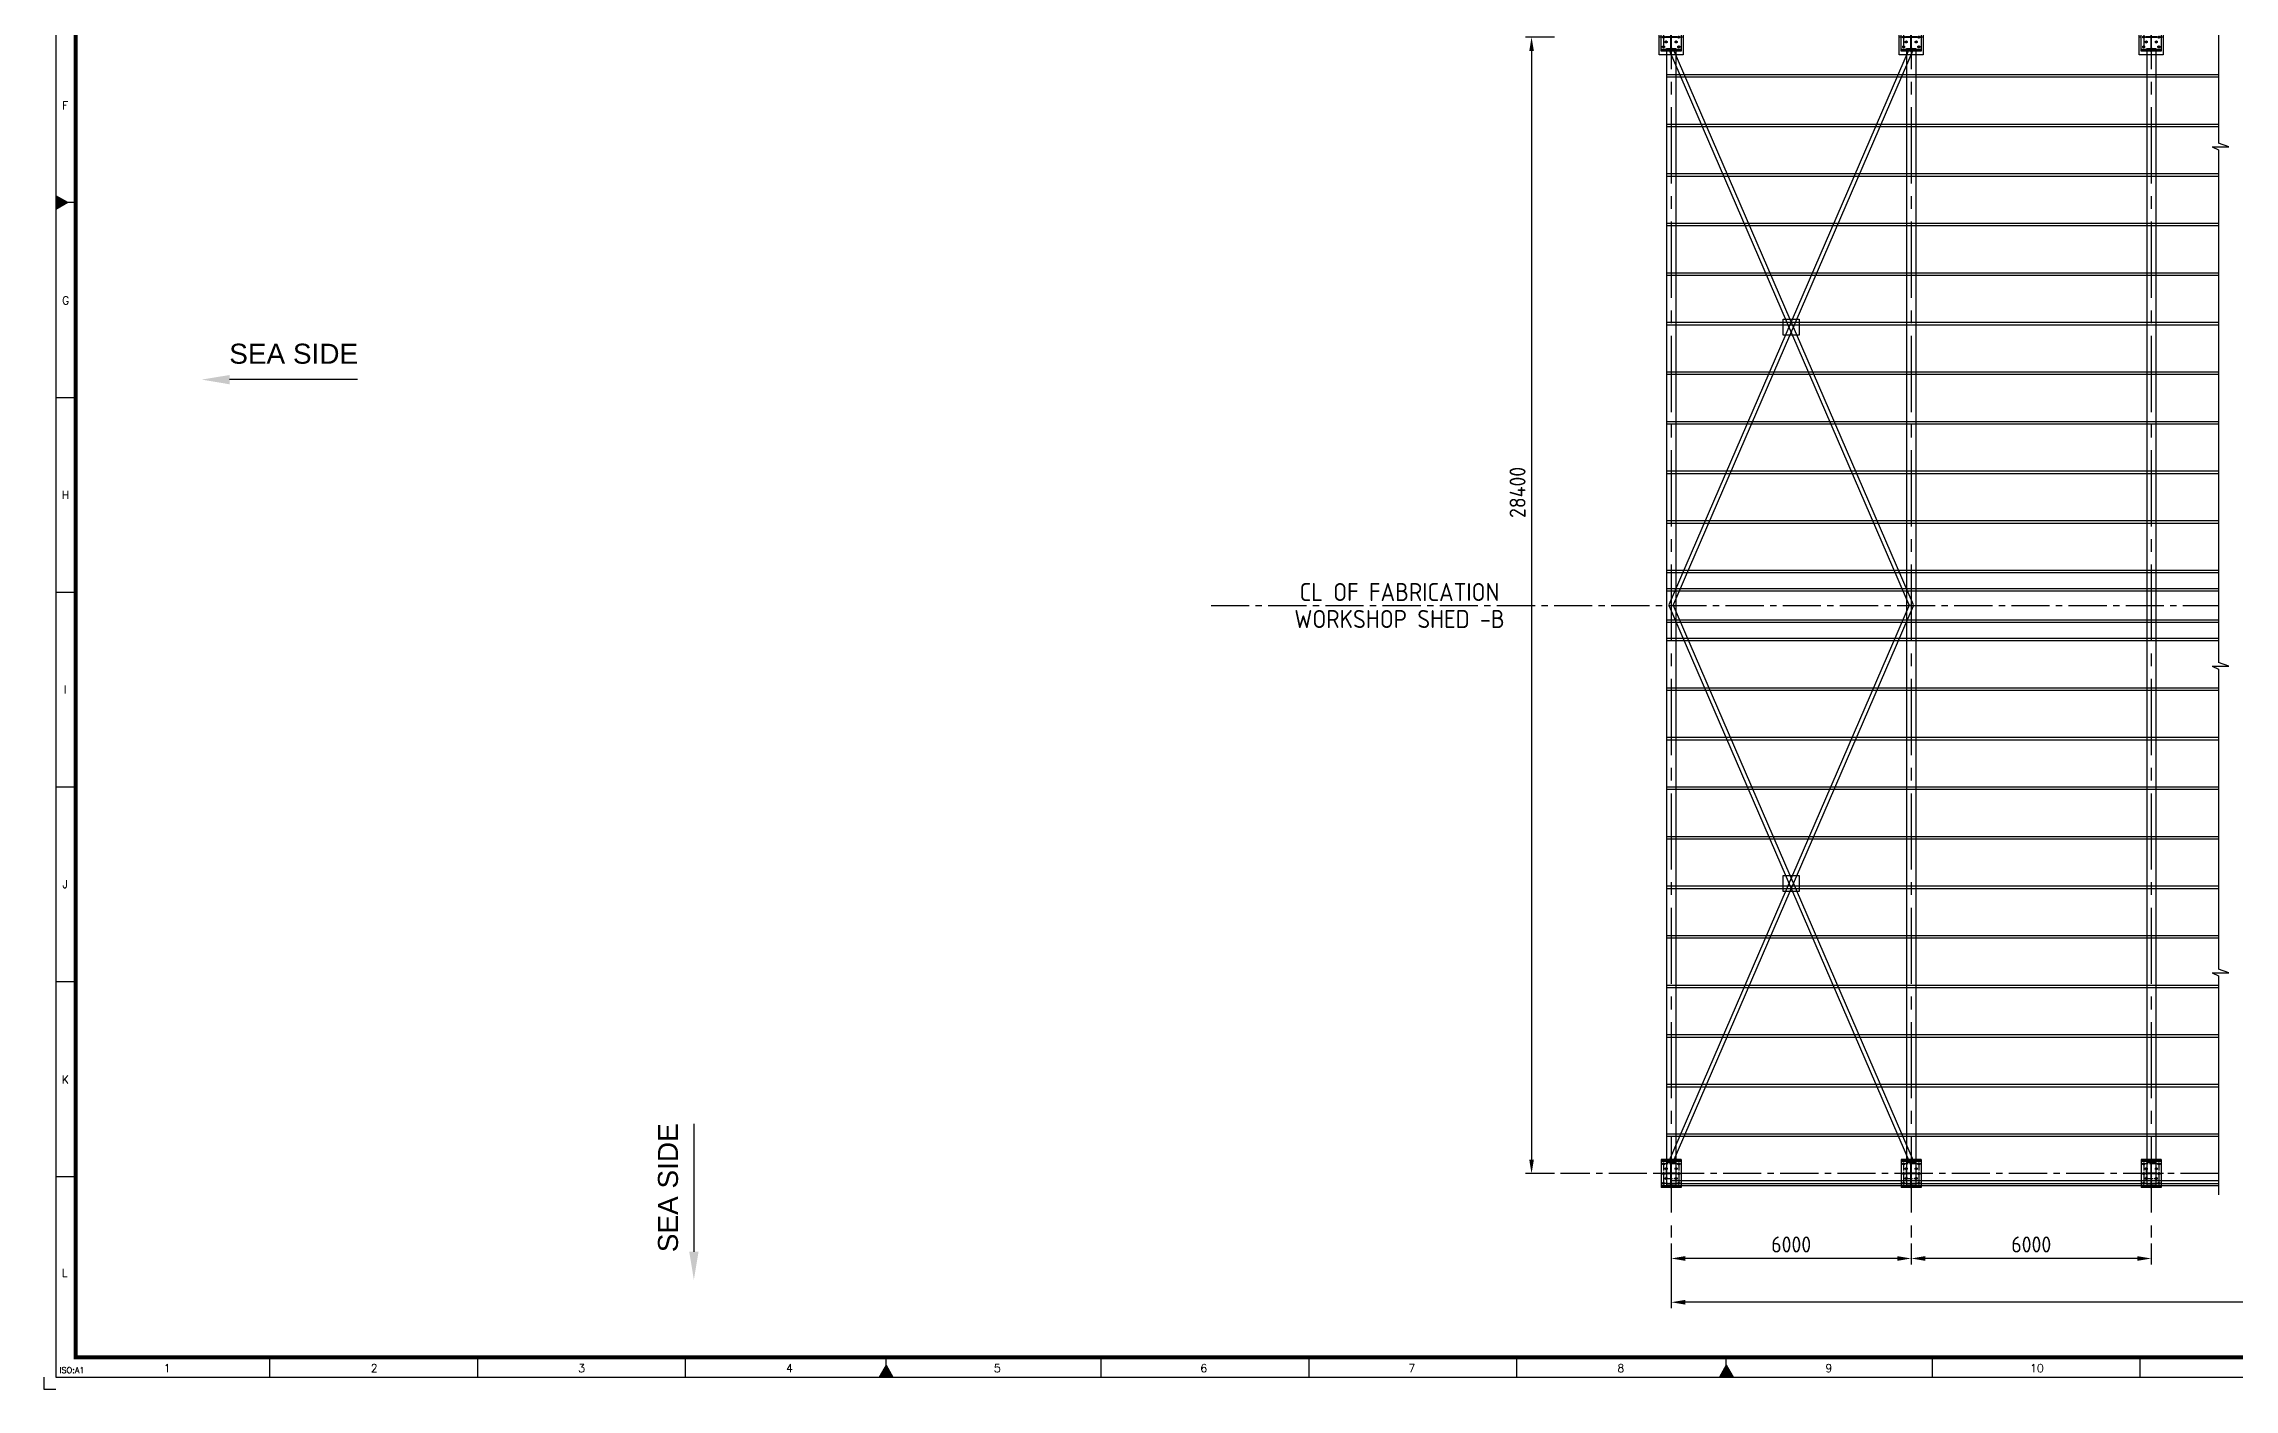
# Model space of a CAD drawing. Header units: millimetres. Extents: x -1055 to 11244, y -20673 to 2560.
# Drawn here: x 3060 to 3607, y 1967 to 2303 of the extents above; entities that cross this region are included whole.
import ezdxf
from ezdxf.enums import TextEntityAlignment as Align

# ---------------------------------------------------------------- set-up
doc = ezdxf.new("R2010")
doc.units = ezdxf.units.MM
doc.linetypes.add('CENTER2', pattern=[28.575, 19.05, -3.175, 3.175, -3.175])
for name, color, linetype in [('BORDER', 6, 'Continuous'), ('MAIN-1', 7, 'Continuous'), ('MAIN-2', 7, 'Continuous')]:
    doc.layers.add(name, color=color, linetype=linetype)
doc.styles.add('ACISOTS', font='isocp.shx')
doc.styles.add('ROMANS', font='romans.shx', dxfattribs={"width": 0.8})
doc.styles.get("Standard").update_dxf_attribs({"font": 'arial.ttf'})
doc.dimstyles.new('ISO-25', dxfattribs={"dimtxt": 4, "dimasz": 3.5, "dimexe": 1.5, "dimexo": 1.5, "dimgap": 1.5, "dimtad": 1, "dimtxsty": 'Standard', "dimcen": 0, "dimadec": 0, "dimazin": 0, "dimtfac": 1, "dimtmove": 0, "dimatfit": 3, "dimfxl": 1, "dimarcsym": 0})

# ---------------------------------------------------------------- blocks, each defined once
blk = doc.blocks.new('A$7E9513BA22FF')
at = {"color": 4}
for p, q in [((0, 670), (0, 653)), ((0, 670), (228, 670)), ((0, 653), (94, 653)), ((108, 639), (108, 94)), ((120, 639), (120, 94)), ((134, 653), (228, 653)), ((228, 653), (228, 670)), ((0, 80), (94, 80)), ((0, 80), (0, 63)), ((0, 63), (228, 63)), ((134, 80), (228, 80)), ((228, 63), (228, 80))]:
    blk.add_line(p, q, dxfattribs=at)
at = {"color": 3, "linetype": 'CENTER2'}
blk.add_line((114, 733), (114, 0), dxfattribs=at)
at = {"color": 4, "extrusion": (0, 0, -1)}
for centre, start, end in [((-94, 639), 90, 180), ((-134, 639), 0, 90), ((-134, 94), 270, 0)]:
    blk.add_arc(centre, 14, start, end, dxfattribs=at)
at = {"color": 4}
blk.add_arc((94, 94), 14, 270, 0, dxfattribs=at)
blk = doc.blocks.new('*D28725')
at = {"color": 0, "lineweight": -2}
for p, q in [((3526.26, 2003.43), (3526.26, 1998.22)), ((3582.76, 1999.72), (3529.76, 1999.72)), ((3586.26, 2003.43), (3586.26, 1998.22))]:
    blk.add_line(p, q, dxfattribs=at)
at = {"color": 0}
for points in [[(3529.76, 2000.3), (3529.76, 1999.13), (3526.26, 1999.72)], [(3582.76, 1999.13), (3582.76, 2000.3), (3586.26, 1999.72)]]:
    blk.add_solid(points, dxfattribs=at)
at = {"layer": 'Defpoints', "color": 0}
for p in [(3526.26, 2004.93), (3586.26, 2004.93), (3526.26, 1999.72)]:
    blk.add_point(p, dxfattribs=at)
at = {"color": 0, "insert": (3556.26, 2003.22), "char_height": 4, "attachment_point": 5, "style": 'ACISOTS'}
blk.add_mtext('6000', dxfattribs=at)
blk = doc.blocks.new('*D28726')
at = {"color": 0, "lineweight": -2}
for p, q in [((3466.26, 1999.76), (3466.26, 1998.22)), ((3522.76, 1999.72), (3469.76, 1999.72)), ((3526.26, 1999.76), (3526.26, 1998.22))]:
    blk.add_line(p, q, dxfattribs=at)
at = {"color": 0}
for points in [[(3469.76, 2000.3), (3469.76, 1999.13), (3466.26, 1999.72)], [(3522.76, 1999.13), (3522.76, 2000.3), (3526.26, 1999.72)]]:
    blk.add_solid(points, dxfattribs=at)
at = {"layer": 'Defpoints', "color": 0}
for p in [(3466.26, 2001.26), (3466.26, 1999.72), (3526.26, 2001.26)]:
    blk.add_point(p, dxfattribs=at)
at = {"color": 0, "insert": (3496.26, 2003.22), "char_height": 4, "attachment_point": 5, "style": 'ACISOTS'}
blk.add_mtext('6000', dxfattribs=at)
blk = doc.blocks.new('*D28728')
at = {"color": 0, "lineweight": -2}
for p, q in [((3437.08, 2304.93), (3429.87, 2304.93)), ((3431.37, 2301.43), (3431.37, 2024.43)), ((3437.08, 2020.93), (3429.87, 2020.93))]:
    blk.add_line(p, q, dxfattribs=at)
at = {"color": 0}
for points in [[(3431.96, 2301.43), (3430.79, 2301.43), (3431.37, 2304.93)], [(3430.79, 2024.43), (3431.96, 2024.43), (3431.37, 2020.93)]]:
    blk.add_solid(points, dxfattribs=at)
at = {"layer": 'Defpoints', "color": 0}
for p in [(3438.58, 2304.93), (3431.37, 2020.93), (3438.58, 2020.93)]:
    blk.add_point(p, dxfattribs=at)
at = {"color": 0, "insert": (3427.87, 2191.15), "char_height": 4, "attachment_point": 5, "rotation": 90, "style": 'ACISOTS'}
blk.add_mtext('28400', dxfattribs=at)
blk = doc.blocks.new('A$7E951EA3323288')
at = {"layer": 'MAIN-1'}
for p, q in [((1, 24), (0, 23)), ((0, 23), (1, 22)), ((2, 26), (1, 24)), ((1, 22), (2, 20)), ((3, 28), (2, 27)), ((2, 27), (2, 26)), ((2, 20), (2, 19)), ((2, 19), (3, 18)), ((4, 29), (3, 28)), ((3, 18), (4, 17)), ((5, 32), (4, 31)), ((4, 31), (4, 29)), ((4, 17), (4, 15)), ((4, 15), (5, 14)), ((6, 33), (5, 32)), ((5, 14), (6, 13)), ((7, 35), (6, 34)), ((6, 34), (6, 33)), ((6, 13), (6, 12)), ((6, 12), (7, 11)), ((8, 36), (7, 35)), ((7, 11), (8, 10)), ((9, 38), (8, 37)), ((8, 37), (8, 36)), ((8, 10), (8, 9)), ((8, 9), (9, 8)), ((10, 40), (9, 38)), ((9, 8), (10, 6)), ((11, 42), (10, 41)), ((10, 41), (10, 40)), ((10, 6), (10, 5)), ((10, 5), (11, 4)), ((12, 43), (11, 42)), ((11, 4), (12, 3)), ((13, 46), (12, 45)), ((12, 45), (12, 43)), ((12, 3), (12, 1)), ((12, 1), (13, 0)), ((15, 46), (13, 46)), ((13, 0), (15, 0)), ((16, 46), (15, 46)), ((15, 0), (16, 0)), ((18, 46), (16, 46)), ((16, 0), (18, 0)), ((19, 46), (18, 46)), ((18, 0), (19, 0)), ((21, 46), (19, 46)), ((19, 0), (21, 0)), ((22, 46), (21, 46)), ((21, 0), (22, 0)), ((23, 46), (22, 46)), ((22, 0), (23, 0)), ((25, 46), (23, 46)), ((23, 0), (25, 0)), ((26, 46), (25, 46)), ((25, 0), (26, 0)), ((27, 46), (26, 46)), ((26, 0), (27, 0)), ((29, 46), (27, 46)), ((27, 0), (29, 0)), ((30, 46), (29, 46)), ((29, 0), (30, 0)), ((31, 46), (30, 46)), ((30, 0), (31, 0)), ((32, 46), (31, 46)), ((31, 0), (32, 0)), ((34, 46), (32, 46)), ((32, 0), (34, 0)), ((35, 46), (34, 46)), ((34, 0), (35, 0)), ((37, 46), (35, 46)), ((35, 0), (37, 0)), ((38, 46), (37, 46)), ((37, 0), (38, 0)), ((40, 46), (38, 46)), ((38, 0), (40, 0)), ((41, 45), (40, 46)), ((40, 0), (41, 1)), ((41, 43), (41, 45)), ((42, 42), (41, 43)), ((41, 3), (42, 4)), ((41, 1), (41, 3)), ((43, 41), (42, 42)), ((42, 4), (43, 5)), ((44, 40), (43, 41)), ((43, 5), (44, 6)), ((44, 38), (44, 40)), ((45, 37), (44, 38)), ((44, 8), (45, 9)), ((44, 6), (44, 8)), ((46, 36), (45, 37)), ((45, 9), (46, 10)), ((46, 35), (46, 36)), ((47, 34), (46, 35)), ((46, 11), (47, 12)), ((46, 10), (46, 11)), ((47, 33), (47, 34)), ((48, 32), (47, 33)), ((47, 13), (48, 14)), ((47, 12), (47, 13)), ((49, 31), (48, 32)), ((48, 14), (49, 15)), ((49, 29), (49, 31)), ((50, 28), (49, 29)), ((49, 17), (50, 18)), ((49, 15), (49, 17)), ((51, 27), (50, 28)), ((50, 18), (51, 19)), ((52, 26), (51, 27)), ((51, 19), (52, 20)), ((52, 24), (52, 26)), ((53, 23), (52, 24)), ((52, 22), (53, 23)), ((52, 20), (52, 22))]:
    blk.add_line(p, q, dxfattribs=at)
for radius, start, end in [(21.2, 0, 180), (21.2, 180, 0), (15, 0, 180), (15, 180, 0), (13.1, 0, 180), (13.1, 180, 0)]:
    blk.add_arc((27, 23), radius, start, end, dxfattribs=at)
at = {"layer": 'MAIN-2'}
for p, q in [((0, 23), (0, 23)), ((13, 46), (13, 46)), ((13, 0), (13, 0)), ((40, 46), (40, 46)), ((40, 0), (40, 0)), ((53, 23), (53, 23))]:
    blk.add_line(p, q, dxfattribs=at)
for radius, start, end in [(21.2, 0, 180), (21.2, 180, 0), (15, 0, 180), (15, 180, 0)]:
    blk.add_arc((27, 23), radius, start, end, dxfattribs=at)
blk = doc.blocks.new('A$7E951EC212A2CA')
blk.add_line((5.8, 65.8), (205.8, 65.8))
at = {"color": 3, "linetype": 'CENTER2'}
for p, q in [((105.8, 0), (105.8, 71.6)), ((0, 35.8), (211.6, 35.8))]:
    blk.add_line(p, q, dxfattribs=at)
at = {"color": 6}
blk.add_line((205.8, 65.8), (205.8, 5.8), dxfattribs=at)
blk.add_lwpolyline([(205.8, 5.8), (5.8, 5.8), (5.8, 65.8), (205.8, 65.8)], close=True, dxfattribs=at)
blk = doc.blocks.new('A$7E951EC24B142')
for p, q in [((15.5, 60.8), (85.5, 60.8)), ((15.5, 60.8), (15.5, 10.8)), ((18.5, 10.8), (18.5, 60.8)), ((20.1, 10.8), (20.1, 60.8)), ((80.8, 10.8), (80.8, 60.8)), ((82.4, 10.8), (82.4, 60.8)), ((85.5, 60.8), (85.5, 10.8)), ((126.2, 60.8), (126.2, 10.8)), ((126.2, 60.8), (196.2, 60.8)), ((129.2, 10.8), (129.2, 60.8)), ((130.8, 10.8), (130.8, 60.8)), ((191.5, 10.8), (191.5, 60.8)), ((193.1, 10.8), (193.1, 60.8)), ((196.2, 60.8), (196.2, 10.8)), ((85.5, 10.8), (15.5, 10.8)), ((49.7, 49.8), (49.7, 36.4)), ((51.3, 49.8), (49.7, 49.8)), ((49.7, 35.2), (49.7, 21.8)), ((51.3, 21.8), (49.7, 21.8)), ((51.3, 49.8), (51.3, 36.4)), ((51.3, 35.2), (51.3, 21.8)), ((196.2, 10.8), (126.2, 10.8)), ((160.4, 49.8), (160.4, 36.4)), ((162, 49.8), (160.4, 49.8)), ((160.4, 35.2), (160.4, 21.8)), ((162, 21.8), (160.4, 21.8)), ((162, 49.8), (162, 36.4)), ((162, 35.2), (162, 21.8))]:
    blk.add_line(p, q)
at = {"color": 3, "linetype": 'CENTER2'}
for p, q in [((53.1, 54.8), (47.9, 54.8)), ((50.5, 66.6), (50.5, 5)), ((72.2, 54.8), (77.4, 54.8)), ((139.4, 54.8), (134.2, 54.8)), ((158.6, 54.8), (163.8, 54.8)), ((161.2, 66.6), (161.2, 5)), ((77.4, 16.8), (23.5, 16.8)), ((40.9, 48.3), (35.7, 48.3)), ((53.1, 16.8), (47.9, 16.8)), ((60, 48.3), (65.2, 48.3)), ((60, 23.3), (65.2, 23.3)), ((62.6, 45.7), (62.6, 50.9)), ((62.6, 20.7), (62.6, 25.9)), ((72.2, 16.8), (77.4, 16.8)), ((139.4, 16.8), (134.2, 16.8)), ((134.2, 16.8), (188.1, 16.8)), ((151.6, 48.3), (146.4, 48.3)), ((151.6, 23.3), (146.4, 23.3)), ((149, 45.7), (149, 50.9)), ((149, 20.7), (149, 25.9)), ((158.6, 16.8), (163.8, 16.8)), ((170.7, 48.3), (175.9, 48.3))]:
    blk.add_line(p, q, dxfattribs=at)
for centre in [(26.1, 54.8), (50.5, 54.8), (74.8, 54.8), (136.8, 54.8), (161.2, 54.8), (185.5, 54.8), (26.1, 16.8), (38.3, 48.3), (38.3, 23.3), (50.5, 16.8), (62.6, 48.3), (62.6, 23.3), (74.8, 16.8), (136.8, 16.8), (149, 48.3), (149, 23.3), (161.2, 16.8), (173.3, 48.3), (173.3, 23.3), (185.5, 16.8)]:
    blk.add_circle(centre, 1.65)
blk.add_blockref('A$7E951EC212A2CA', (0, 0))
at = {"yscale": 0.1, "zscale": 0.1}
for p, xscale in [((23.5, 52.5), 0.1), ((47.8, 52.5), 0.1), ((72.2, 52.5), 0.1), ((139.5, 52.5), -0.1), ((163.8, 52.5), -0.1), ((188.2, 52.5), -0.1), ((23.5, 14.5), 0.1), ((35.6, 46), 0.1), ((35.6, 21), 0.1), ((47.8, 14.5), 0.1), ((60, 46), 0.1), ((60, 21), 0.1), ((72.2, 14.5), 0.1), ((139.5, 14.5), -0.1), ((151.6, 46), -0.1), ((151.6, 21), -0.1), ((163.8, 14.5), -0.1), ((176, 46), -0.1), ((176, 21), -0.1), ((188.2, 14.5), -0.1)]:
    blk.add_blockref('A$7E951EA3323288', p, dxfattribs=dict(at, xscale=xscale))
for p, xscale, rotation in [((87.1, 24.4), 0.1, 90), ((124.5, 24.4), -0.1, 270)]:
    blk.add_blockref('A$7E9513BA22FF', p, dxfattribs=dict(at, xscale=xscale, rotation=rotation))
blk = doc.blocks.new('A$7E951EB4E342')
at = {"transparency": 33554687}
h = blk.add_hatch(dxfattribs=at)
h.set_pattern_fill('ANSI31', color=256)
h.set_pattern_definition([(45, (5043.9417, 781.7102), (-2.245064, 2.245064), [])])
h.paths.add_polyline_path([(8, 49.4), (6.3, 49.4), (6.3, 38), (16.7, 38), (16.7, 38.5), (9.4, 38.5, -0.414214), (8, 39.9)])
h.paths.add_polyline_path([(6.3, 26.6), (8, 26.6), (8, 36, -0.414214), (9.4, 37.4), (16.7, 37.4), (16.7, 38), (6.3, 38)])
h.paths.add_polyline_path([(26.7, 38.5), (16.7, 38.5), (16.7, 38), (26.7, 38)])
h.paths.add_polyline_path([(16.7, 37.4), (26.7, 37.4), (26.7, 38), (16.7, 38)])
h.paths.add_polyline_path([(35.9, 38.5), (26.7, 38.5), (26.7, 38), (36.7, 38), (36.7, 38.5)])
h.paths.add_polyline_path([(26.7, 37.4), (35.9, 37.4), (36.7, 37.4), (36.7, 38), (26.7, 38)])
h.paths.add_polyline_path([(37.5, 38.5), (36.7, 38.5), (36.7, 38), (46.7, 38), (46.7, 38.5)])
h.paths.add_polyline_path([(36.7, 37.4), (37.5, 37.4), (46.7, 37.4), (46.7, 38), (36.7, 38)])
h.paths.add_polyline_path([(56.7, 38.5), (46.7, 38.5), (46.7, 38), (56.7, 38)])
h.paths.add_polyline_path([(46.7, 37.4), (56.7, 37.4), (56.7, 38), (46.7, 38)])
h.paths.add_polyline_path([(63.9, 38.5), (56.7, 38.5), (56.7, 38), (67, 38), (67, 49.4), (65.3, 49.4), (65.3, 39.9, -0.414214)])
h.paths.add_polyline_path([(65.3, 26.6), (67, 26.6), (67, 38), (56.7, 38), (56.7, 37.4), (63.9, 37.4, -0.414214), (65.3, 36)])
h.paths.add_polyline_path([(2.9, 7.8), (11.4, 7.8), (11.4, 0), (2.9, 0)], flags=9)
h.paths.add_polyline_path([(17.4, 7.8), (25.9, 7.8), (25.9, 0.2), (17.4, 0.2)], flags=9)
for p, q in [((1.7, 63), (1.7, 13)), ((71.7, 63), (1.7, 63)), ((4.7, 63), (4.7, 13)), ((6.3, 63), (6.3, 13)), ((67, 63), (67, 13)), ((68.6, 63), (68.6, 13)), ((71.7, 63), (71.7, 13)), ((71.7, 13), (1.7, 13)), ((35.9, 52), (35.9, 38.5)), ((37.5, 52), (35.9, 52)), ((35.9, 37.4), (35.9, 24)), ((37.5, 24), (35.9, 24)), ((37.5, 52), (37.5, 38.5)), ((37.5, 37.4), (37.5, 24))]:
    blk.add_line(p, q)
at = {"color": 3, "linetype": 'CENTER2'}
for p, q in [((63.6, 57), (9.7, 57)), ((12.3, 59), (12.3, 17)), ((39.3, 57), (34.1, 57)), ((36.7, 68.8), (36.7, 7.2)), ((58.4, 57), (63.6, 57)), ((61, 59), (61, 17)), ((63.6, 19), (9.7, 19)), ((27.1, 50.5), (21.9, 50.5)), ((51.4, 25.5), (21.9, 25.5)), ((24.5, 22.4), (24.5, 53.6)), ((39.3, 19), (34.1, 19)), ((46.2, 50.5), (51.4, 50.5)), ((46.2, 25.5), (51.4, 25.5)), ((48.8, 47.9), (48.8, 53.1)), ((48.8, 22.9), (48.8, 28.1)), ((58.4, 19), (63.6, 19))]:
    blk.add_line(p, q, dxfattribs=at)
for centre in [(12.3, 57), (36.7, 57), (61, 57), (12.3, 19), (24.5, 50.5), (24.5, 25.5), (36.7, 19), (48.8, 50.5), (48.8, 25.5), (61, 19)]:
    blk.add_circle(centre, 1.65)
at = {"xscale": 0.1, "yscale": 0.1, "zscale": 0.1}
for p in [(9.6, 54.7), (34, 54.7), (58.3, 54.7), (9.6, 16.7), (21.8, 48.2), (21.8, 23.2), (34, 16.7), (46.2, 48.2), (46.2, 23.2), (58.3, 16.7)]:
    blk.add_blockref('A$7E951EA3323288', p, dxfattribs=at)
at = {"xscale": 0.1, "yscale": 0.1, "zscale": 0.1, "rotation": 90}
blk.add_blockref('A$7E9513BA22FF', (73.3, 26.6), dxfattribs=at)
blk = doc.blocks.new('*D28758')
at = {"color": 0, "lineweight": -2}
for p, q in [((3466.26, 2003.43), (3466.26, 1987.28)), ((3637.39, 1988.78), (3469.76, 1988.78))]:
    blk.add_line(p, q, dxfattribs=at)
at = {"color": 0}
for points in [[(3469.76, 1989.37), (3469.76, 1988.2), (3466.26, 1988.78)], [(3637.39, 1988.2), (3637.39, 1989.37), (3640.89, 1988.78)]]:
    blk.add_solid(points, dxfattribs=at)
at = {"layer": 'Defpoints', "color": 0}
for p in [(3466.26, 2004.93), (3640.89, 2001.26), (3466.26, 1988.78)]:
    blk.add_point(p, dxfattribs=at)
at = {"color": 0, "insert": (3621.38, 1992.28), "char_height": 4, "attachment_point": 5, "style": 'ACISOTS'}
blk.add_mtext('50000', dxfattribs=at)
blk = doc.blocks.new('A$7E96AD131B215')
blk.add_line((0, 1.17), (31.98, 1.17))
blk.add_solid([(31.98, 0), (31.98, 2.33), (38.98, 1.17)])
blk = doc.blocks.new('A1B')
at = {"layer": 'BORDER'}
for p, q in [((6, 296.5), (3, 298.23)), ((8, 296.5), (3, 296.5)), ((6, 296.5), (3, 294.77)), ((210.5, 6), (208.77, 3)), ((210.5, 5), (210.5, 8)), ((210.5, 5), (210.5, 8)), ((210.5, 3), (210.5, 8)), ((210.5, 6), (212.23, 3)), ((420.5, 6), (418.77, 3)), ((420.5, 5), (420.5, 8)), ((420.5, 3), (420.5, 8)), ((420.5, 6), (422.23, 3))]:
    blk.add_line(p, q, dxfattribs=at)
at = {"layer": 'BORDER', "color": 1}
for p, q in [((3, 247.84), (8, 247.84)), ((3, 199.17), (8, 199.17)), ((3, 150.51), (8, 150.51)), ((3, 101.84), (8, 101.84)), ((3, 53.17), (8, 53.17)), ((56.44, 8), (56.44, 3)), ((108.38, 8), (108.38, 3)), ((160.31, 8), (160.31, 3)), ((264.19, 8), (264.19, 3)), ((316.12, 8), (316.12, 3)), ((368.06, 8), (368.06, 3)), ((471.94, 8), (471.94, 3)), ((523.88, 8), (523.88, 3))]:
    blk.add_line(p, q, dxfattribs=at)
at = {"layer": 'BORDER'}
blk.add_lwpolyline([(837, 3), (837, 590), (3, 590), (3, 3)], close=True, dxfattribs=at)
at = {"layer": 'BORDER', "const_width": 1}
blk.add_lwpolyline([(8, 8), (832, 8), (832, 585), (8, 585)], close=True, dxfattribs=at)
at = {"layer": 'BORDER', "color": 1}
blk.add_lwpolyline([(0, 3), (0, 0), (3, 0)], dxfattribs=at)
at = {"layer": 'BORDER'}
for points in [[(3, 298.23), (3, 294.77), (6, 296.5)], [(212.23, 3), (208.77, 3), (210.5, 6)], [(422.23, 3), (418.77, 3), (420.5, 6)]]:
    blk.add_solid(points, dxfattribs=at)
at = {"layer": 'BORDER', "color": 1, "style": 'ROMANS'}
for s, height, p in [('F', 2, (5.34, 319.81)), ('G', 2, (5.44, 271.07)), ('H', 2, (5.43, 222.46)), ('I', 2, (5.31, 173.82)), ('J', 2, (5.33, 125.23)), ('K', 2, (5.38, 76.36)), ('L', 2, (5.2, 28.07)), ('ISO:A1', 1.5, (7.03, 4)), ('1', 2, (30.81, 4.25)), ('2', 2, (82.56, 4.25)), ('3', 2, (134.41, 4.25)), ('4', 2, (186.37, 4.25)), ('5', 2, (238.32, 4.25)), ('6', 2, (289.89, 4.25)), ('7', 2, (341.88, 4.25)), ('8', 2, (394.13, 4.25)), ('9', 2, (446.1, 4.25)), ('10', 2, (498.13, 4.25))]:
    blk.add_text(s, height=height, dxfattribs=at).set_placement(p, align=Align.CENTER)

msp = doc.modelspace()

# ---------------------------------------------------------------- linework, layer by layer
at = {"color": 3, "linetype": 'CENTER2'}
for p, q in [((3466.257222, 2515.999537), (3466.257222, 2004.929537)), ((3526.257222, 2515.999537), (3526.257222, 2004.929537)), ((3586.257222, 2515.999537), (3586.257222, 2004.929537))]:
    msp.add_line(p, q, dxfattribs=at)
for p, q in [((3603.055242, 2382.481996), (3603.055242, 2278.437641)), ((3603.055242, 2382.481996), (3603.055242, 2278.437641)), ((3465.117222, 2301.894537), (3465.117222, 2017.877555)), ((3465.798182, 2163.127733), (3525.798182, 2302.092733)), ((3465.798182, 2301.69634), (3525.798182, 2162.73134)), ((3466.716263, 2302.092733), (3526.716263, 2163.127733)), ((3466.716263, 2162.73134), (3526.716263, 2301.69634)), ((3467.397222, 2301.894537), (3467.397222, 2017.889399)), ((3525.117222, 2301.894537), (3525.117222, 2017.889399)), ((3527.397222, 2301.894537), (3527.397222, 2017.889399)), ((3585.117222, 2301.894537), (3585.117222, 2017.889399)), ((3587.397222, 2301.894537), (3587.397222, 2017.889399)), ((3465.117222, 2295.595625), (3603.055242, 2295.595625)), ((3465.117222, 2294.976331), (3603.055242, 2294.976331)), ((3465.117222, 2283.209733), (3603.055242, 2283.209733)), ((3465.117222, 2282.590438), (3603.055242, 2282.590438)), ((3601.459222, 2277.498805), (3605.637041, 2277.498805)), ((3601.459222, 2277.498805), (3603.055242, 2276.740695)), ((3601.459222, 2277.498805), (3605.637041, 2277.498805)), ((3601.459222, 2277.498805), (3603.055242, 2276.740695)), ((3605.637041, 2277.498805), (3603.055242, 2278.437641)), ((3605.637041, 2277.498805), (3603.055242, 2278.437641)), ((3603.055242, 2276.740695), (3603.055242, 2148.644646)), ((3603.055242, 2276.740695), (3603.055242, 2148.644646)), ((3465.117222, 2270.82384), (3603.055242, 2270.82384)), ((3465.117222, 2270.204546), (3603.055242, 2270.204546)), ((3465.117222, 2258.437948), (3603.055242, 2258.437948)), ((3465.117222, 2257.818653), (3603.055242, 2257.818653)), ((3465.117222, 2246.052055), (3603.055242, 2246.052055)), ((3465.117222, 2245.432761), (3603.055242, 2245.432761)), ((3465.117222, 2233.666163), (3603.055242, 2233.666163)), ((3465.117222, 2233.046868), (3603.055242, 2233.046868)), ((3465.117222, 2221.28027), (3603.055242, 2221.28027)), ((3465.117222, 2220.660975), (3603.055242, 2220.660975)), ((3465.117222, 2208.894377), (3603.055242, 2208.894377)), ((3465.117222, 2208.275083), (3603.055242, 2208.275083)), ((3465.117222, 2196.508481), (3603.055242, 2196.508481)), ((3465.117222, 2195.88919), (3603.055242, 2195.88919)), ((3465.117222, 2184.122558), (3603.055242, 2184.122558)), ((3465.117222, 2183.503298), (3603.055242, 2183.503298)), ((3465.117222, 2171.7367), (3603.055242, 2171.7367)), ((3465.117222, 2171.117405), (3603.055242, 2171.117405)), ((3465.117222, 2167.173921), (3603.055242, 2167.173921)), ((3465.117222, 2166.554562), (3603.055242, 2166.554562)), ((3525.798182, 2163.127733), (3465.798182, 2024.162733)), ((3465.798182, 2162.73134), (3525.798182, 2023.76634)), ((3466.716263, 2163.127733), (3526.716263, 2024.162733)), ((3526.716263, 2162.73134), (3466.716263, 2023.76634)), ((3465.117222, 2159.304512), (3603.055242, 2159.304512)), ((3465.117222, 2158.685153), (3603.055242, 2158.685153)), ((3465.117222, 2154.741668), (3603.055242, 2154.741668)), ((3465.117222, 2154.122374), (3603.055242, 2154.122374)), ((3601.459222, 2147.70581), (3605.637041, 2147.70581)), ((3601.459222, 2147.70581), (3603.055242, 2146.9477)), ((3601.459222, 2147.70581), (3605.637041, 2147.70581)), ((3601.459222, 2147.70581), (3603.055242, 2146.9477)), ((3605.637041, 2147.70581), (3603.055242, 2148.644646)), ((3605.637041, 2147.70581), (3603.055242, 2148.644646)), ((3603.055242, 2146.9477), (3603.055242, 2072.007636)), ((3603.055242, 2146.9477), (3603.055242, 2072.007636)), ((3465.117222, 2142.355776), (3603.055242, 2142.355776)), ((3465.117222, 2141.736515), (3603.055242, 2141.736515)), ((3465.117222, 2129.969883), (3603.055242, 2129.969883)), ((3465.117222, 2129.350592), (3603.055242, 2129.350592)), ((3465.117222, 2117.583991), (3603.055242, 2117.583991)), ((3465.117222, 2116.964696), (3603.055242, 2116.964696)), ((3465.117222, 2105.198098), (3603.055242, 2105.198098)), ((3465.117222, 2104.578803), (3603.055242, 2104.578803)), ((3465.117222, 2092.812205), (3603.055242, 2092.812205)), ((3465.117222, 2092.192911), (3603.055242, 2092.192911)), ((3465.117222, 2080.426313), (3603.055242, 2080.426313)), ((3465.117222, 2079.807018), (3603.055242, 2079.807018)), ((3601.459222, 2071.068801), (3605.637041, 2071.068801)), ((3601.459222, 2071.068801), (3603.055242, 2070.310691)), ((3601.459222, 2071.068801), (3605.637041, 2071.068801)), ((3601.459222, 2071.068801), (3603.055242, 2070.310691)), ((3605.637041, 2071.068801), (3603.055242, 2072.007636)), ((3605.637041, 2071.068801), (3603.055242, 2072.007636)), ((3603.055242, 2070.310691), (3603.055242, 2015.581552)), ((3603.055242, 2070.310691), (3603.055242, 2015.581552)), ((3465.117222, 2068.04042), (3603.055242, 2068.04042)), ((3465.117222, 2067.421126), (3603.055242, 2067.421126)), ((3465.117222, 2055.654528), (3603.055242, 2055.654528)), ((3465.117222, 2055.035233), (3603.055242, 2055.035233)), ((3465.117222, 2043.268635), (3603.055242, 2043.268635)), ((3465.117222, 2042.64934), (3603.055242, 2042.64934)), ((3465.117222, 2030.882742), (3603.055242, 2030.882742)), ((3465.117222, 2030.263448), (3603.055242, 2030.263448))]:
    msp.add_line(p, q)
at = {"color": 3, "linetype": 'CENTER2', "ltscale": 0.5}
for p, q in [((3351.268007, 2162.929537), (3603.055242, 2162.929537)), ((3603.055242, 2020.929537), (3438.583231, 2020.929537))]:
    msp.add_line(p, q, dxfattribs=at)
at = {"color": 6}
msp.add_line((3465.117222, 2018.49685), (3603.055242, 2018.49685), dxfattribs=at)
at = {"color": 4}
for p, q in [((3603.055242, 2019.139399), (3466.257222, 2019.139399)), ((3603.055242, 2017.889399), (3466.257222, 2017.889399))]:
    msp.add_line(p, q, dxfattribs=at)
for points in [[(3494.257222, 2230.412037), (3494.257222, 2234.412037), (3498.257222, 2234.412037), (3498.257222, 2230.412037)], [(3494.257222, 2091.447037), (3494.257222, 2095.447037), (3498.257222, 2095.447037), (3498.257222, 2091.447037)]]:
    msp.add_lwpolyline(points, close=True)

# ---------------------------------------------------------------- block references
at = {"rotation": 360}
msp.add_blockref('A1B', (3059.54527, 1967.056595), dxfattribs=at)
for name, p, xscale, yscale, zscale, rotation in [('A$7E951EC24B142', (3462.676533, 2321.045226), 0.1, 0.1, 0.1, 269.9999999999999), ('A$7E951EC24B142', (3522.676533, 2321.045226), 0.1, 0.1, 0.1, 269.9999999999999), ('A$7E951EC24B142', (3582.676533, 2321.045226), 0.1, 0.1, 0.1, 269.9999999999999), ('A$7E951EB4E342', (3462.460221, 2017.264535), -0.1, 0.1, 0.1, 269.9999999999999), ('A$7E9513BA22FF', (3465.117222, 2024.594538), -0.01, 0.01, 0.01, 180), ('A$7E951EB4E342', (3522.460221, 2017.264535), -0.1, 0.1, 0.1, 269.9999999999999), ('A$7E9513BA22FF', (3525.117222, 2024.594538), -0.01, 0.01, 0.01, 180), ('A$7E951EB4E342', (3582.460221, 2017.264535), -0.1, 0.1, 0.1, 269.9999999999999), ('A$7E9513BA22FF', (3585.117222, 2024.594538), -0.01, 0.01, 0.01, 180)]:
    msp.add_blockref(name, p, dxfattribs=dict(xscale=xscale, yscale=yscale, zscale=zscale, rotation=rotation))
at = {"xscale": -1}
for p, rotation in [((3137.97291, 2218.164868), 359.9999999999999), ((3223.183099, 2033.368371), 89.99999999999972)]:
    msp.add_blockref('A$7E96AD131B215', p, dxfattribs=dict(at, rotation=rotation))

# ---------------------------------------------------------------- texts
at = {"color": 130}
msp.add_text('SEA SIDE', height=5, dxfattribs=at).set_placement((3105.893424, 2225.80847), align=Align.MIDDLE_LEFT)
msp.add_text('SEA SIDE', height=5, rotation=90, dxfattribs=at).set_placement((3215.539497, 2001.288885), align=Align.MIDDLE_LEFT)
at = {"char_height": 4.5, "attachment_point": 5, "style": 'ACISOTS'}
for s, insert in [('CL OF FABRICATION', (3398.370386, 2166.25296)), ('WORKSHOP SHED -B', (3398.370386, 2159.515449))]:
    msp.add_mtext(s, dxfattribs=dict(at, insert=insert))

# ---------------------------------------------------------------- dimensions: what is measured, and where the dimension line sits
dim = msp.add_linear_dim(base=(3431.371756, 2020.929537), p1=(3438.583231, 2304.929537), p2=(3438.583231, 2020.929537), angle=90, dimstyle='ISO-25', override={"dimtxt": 4, "dimdec": 0, "dimlfac": 100, "dimtxsty": 'ACISOTS'})
dim.commit()
dim.dimension.update_dxf_attribs({"geometry": '*D28728', "text_midpoint": (3431.371756, 2191.151487), "dimtype": 160})
dim = msp.add_linear_dim(base=(3466.257222, 1999.716222), p1=(3526.257222, 2001.264535), p2=(3466.257222, 2001.264535), dimstyle='ISO-25', override={"dimtxt": 4, "dimdec": 0, "dimlfac": 100, "dimtxsty": 'ACISOTS'})
dim.commit()
dim.dimension.update_dxf_attribs({"geometry": '*D28726', "text_midpoint": (3496.257222, 1999.716222), "dimtype": 160})
dim = msp.add_linear_dim(base=(3466.257222, 1988.784323), p1=(3640.887922, 2001.264535), p2=(3466.257222, 2004.929537), text='50000', dimstyle='ISO-25', override={"dimtxt": 4, "dimdec": 0, "dimlfac": 100, "dimtxsty": 'ACISOTS', "dimse1": 1})
dim.commit()
dim.dimension.update_dxf_attribs({"geometry": '*D28758', "text_midpoint": (3621.384578, 1988.784323), "dimtype": 160})
dim = msp.add_linear_dim(base=(3526.257222, 1999.716222), p1=(3586.257222, 2004.929537), p2=(3526.257222, 2004.929537), dimstyle='ISO-25', override={"dimtxt": 4, "dimdec": 0, "dimlfac": 100, "dimtxsty": 'ACISOTS'})
dim.commit()
dim.dimension.update_dxf_attribs({"geometry": '*D28725', "text_midpoint": (3556.257222, 2003.216222)})

doc.saveas('drawing.dxf')
